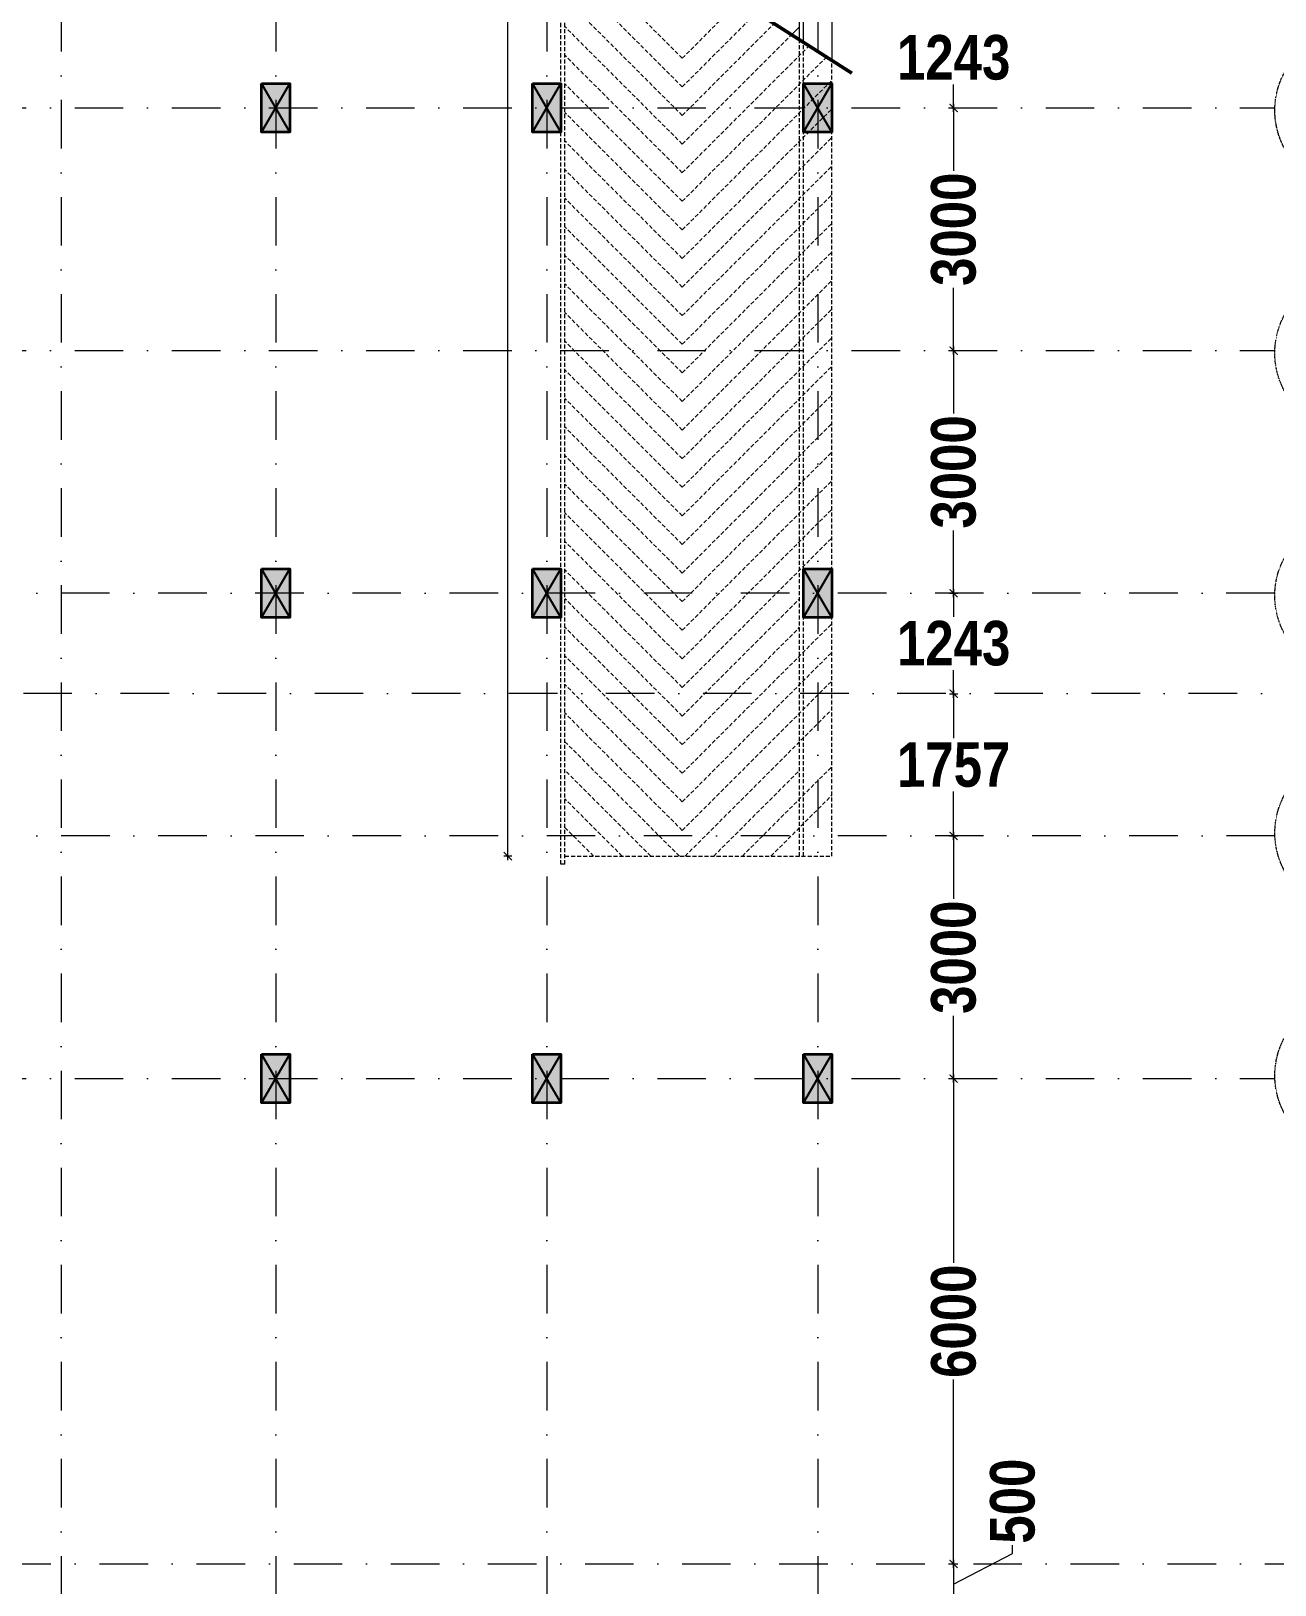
# Model space of a CAD drawing. Header units: millimetres. Extents: x -3092162 to 4513894, y -12317808 to 1849994.
# Drawn here: x -382708 to -367335, y -5865791 to -5846581 of the extents above; entities that cross this region are included whole.
import ezdxf

# ---------------------------------------------------------------- set-up
doc = ezdxf.new("R2010")
doc.units = ezdxf.units.MM
doc.header["$LTSCALE"] = 2
doc.header["$MEASUREMENT"] = 0
doc.linetypes.add('DASHDOT', pattern=[1, 0.5, -0.25, 0, -0.25])
doc.linetypes.add('DASHED2', pattern=[0.375, 0.25, -0.125])
for name, color, linetype, lineweight in [('coloumn', 10, 'Continuous', 35), ('D DIM', 250, 'Continuous', 9), ('GRID', 251, 'DASHDOT', 5), ('RAMP', 253, 'Continuous', 9), ('ST TEXT', 251, 'DASHDOT', 5)]:
    doc.layers.add(name, color=color, linetype=linetype, lineweight=lineweight)
doc.layers.add('DOT', color=7, linetype='DASHED2', lineweight=0, true_color=0x89067c)
doc.styles.add('COLOUMNN DIM', font='ARIALNB.TTF', dxfattribs={"height": 550})

# ---------------------------------------------------------------- blocks, each defined once
blk = doc.blocks.new('_ArchTick')
at = {"color": 0, "linetype": 'ByBlock', "const_width": 0.15}
blk.add_lwpolyline([(-0.5, -0.5), (0.5, 0.5)], dxfattribs=at)

msp = doc.modelspace()

# ---------------------------------------------------------------- hatches: boundary and pattern name
at = {"layer": 'coloumn', "ltscale": 100}
for points in [[(-379859.7, -5847231.2), (-379509.7, -5847231.2), (-379509.7, -5847831.2), (-379859.7, -5847831.2)], [(-376509.7, -5847231.2), (-376159.7, -5847231.2), (-376159.7, -5847831.2), (-376509.7, -5847831.2)], [(-373159.7, -5847231.2), (-372809.7, -5847231.2), (-372809.7, -5847831.2), (-373159.7, -5847831.2)], [(-379859.7, -5853231.2), (-379509.7, -5853231.2), (-379509.7, -5853831.2), (-379859.7, -5853831.2)], [(-376509.7, -5853231.2), (-376159.7, -5853231.2), (-376159.7, -5853831.2), (-376509.7, -5853831.2)], [(-373159.7, -5853231.2), (-372809.7, -5853231.2), (-372809.7, -5853831.2), (-373159.7, -5853831.2)], [(-379859.7, -5859231.2), (-379509.7, -5859231.2), (-379509.7, -5859831.2), (-379859.7, -5859831.2)], [(-376509.7, -5859231.2), (-376159.7, -5859231.2), (-376159.7, -5859831.2), (-376509.7, -5859831.2)], [(-373159.7, -5859231.2), (-372809.7, -5859231.2), (-372809.7, -5859831.2), (-373159.7, -5859831.2)]]:
    msp.add_hatch(color=256, dxfattribs=at).paths.add_polyline_path(points)

# ---------------------------------------------------------------- linework, layer by layer
at = {"layer": 'coloumn', "lineweight": 25, "ltscale": 100}
for p, q in [((-379509.7, -5847831.2), (-379859.7, -5847231.2)), ((-379859.7, -5847831.2), (-379509.7, -5847231.2)), ((-376159.7, -5847831.2), (-376509.7, -5847231.2)), ((-376509.7, -5847831.2), (-376159.7, -5847231.2)), ((-372809.7, -5847831.2), (-373159.7, -5847231.2)), ((-373159.7, -5847831.2), (-372809.7, -5847231.2)), ((-379509.7, -5853831.2), (-379859.7, -5853231.2)), ((-379859.7, -5853831.2), (-379509.7, -5853231.2)), ((-376159.7, -5853831.2), (-376509.7, -5853231.2)), ((-376509.7, -5853831.2), (-376159.7, -5853231.2)), ((-372809.7, -5853831.2), (-373159.7, -5853231.2)), ((-373159.7, -5853831.2), (-372809.7, -5853231.2)), ((-379509.7, -5859831.2), (-379859.7, -5859231.2)), ((-379859.7, -5859831.2), (-379509.7, -5859231.2)), ((-376159.7, -5859831.2), (-376509.7, -5859231.2)), ((-376509.7, -5859831.2), (-376159.7, -5859231.2)), ((-372809.7, -5859831.2), (-373159.7, -5859231.2)), ((-373159.7, -5859831.2), (-372809.7, -5859231.2))]:
    msp.add_line(p, q, dxfattribs=at)
at = {"layer": 'coloumn', "ltscale": 100}
for points in [[(-379859.7, -5847231.2), (-379509.7, -5847231.2), (-379509.7, -5847831.2), (-379859.7, -5847831.2)], [(-376509.7, -5847231.2), (-376159.7, -5847231.2), (-376159.7, -5847831.2), (-376509.7, -5847831.2)], [(-373159.7, -5847231.2), (-372809.7, -5847231.2), (-372809.7, -5847831.2), (-373159.7, -5847831.2)], [(-379859.7, -5853231.2), (-379509.7, -5853231.2), (-379509.7, -5853831.2), (-379859.7, -5853831.2)], [(-376509.7, -5853231.2), (-376159.7, -5853231.2), (-376159.7, -5853831.2), (-376509.7, -5853831.2)], [(-373159.7, -5853231.2), (-372809.7, -5853231.2), (-372809.7, -5853831.2), (-373159.7, -5853831.2)], [(-379859.7, -5859231.2), (-379509.7, -5859231.2), (-379509.7, -5859831.2), (-379859.7, -5859831.2)], [(-376509.7, -5859231.2), (-376159.7, -5859231.2), (-376159.7, -5859831.2), (-376509.7, -5859831.2)], [(-373159.7, -5859231.2), (-372809.7, -5859231.2), (-372809.7, -5859831.2), (-373159.7, -5859831.2)]]:
    msp.add_lwpolyline(points, close=True, dxfattribs=at)
at = {"layer": 'D DIM', "ltscale": 100}
for p, q in [((-376814, -5856831.2), (-376814, -5846343.8)), ((-371305, -5847581.2), (-371305, -5847240.5)), ((-371305, -5847481.2), (-371305, -5848307.6)), ((-371355, -5847531.2), (-371255, -5847531.2)), ((-371355, -5847531.2), (-371255, -5847531.2)), ((-371305, -5850581.2), (-371305, -5849754.8)), ((-371355, -5850531.2), (-371255, -5850531.2)), ((-371355, -5850531.2), (-371255, -5850531.2)), ((-371305, -5850481.2), (-371305, -5851307.6)), ((-371305, -5853581.2), (-371305, -5852754.8)), ((-371355, -5853531.2), (-371255, -5853531.2)), ((-371355, -5853531.2), (-371255, -5853531.2)), ((-371305, -5853481.2), (-371305, -5853821.9)), ((-371305, -5854823.8), (-371305, -5854483.1)), ((-371355, -5854773.8), (-371255, -5854773.8)), ((-371355, -5854773.8), (-371255, -5854773.8)), ((-371305, -5854723.8), (-371305, -5855321.9)), ((-371305, -5856581.2), (-371305, -5855983.1)), ((-371355, -5856531.2), (-371255, -5856531.2)), ((-371355, -5856531.2), (-371255, -5856531.2)), ((-371305, -5856481.2), (-371305, -5857307.6)), ((-376764, -5856781.2), (-376864, -5856781.2)), ((-371305, -5859581.2), (-371305, -5858754.8)), ((-371355, -5859531.2), (-371255, -5859531.2)), ((-371355, -5859531.2), (-371255, -5859531.2)), ((-371305, -5859481.2), (-371305, -5861809.1)), ((-371305, -5865581.2), (-371305, -5863253.3)), ((-370576.2, -5865401.7), (-370576.2, -5865301.7)), ((-371355, -5865531.2), (-371255, -5865531.2)), ((-371355, -5865531.2), (-371255, -5865531.2)), ((-371305, -5865781.2), (-370576.2, -5865401.7)), ((-371305, -5865481.2), (-371305, -5866081.2))]:
    msp.add_line(p, q, dxfattribs=at)
at = {"layer": 'DOT', "ltscale": 100}
for p, q in [((-376159.3, -5856881.2), (-376159.3, -5844802.8)), ((-376109.3, -5856881.2), (-376109.3, -5844834.7)), ((-374659.3, -5846917.5), (-376109.3, -5845467.5)), ((-374659.3, -5847271), (-376109.3, -5845821)), ((-374659.3, -5847624.6), (-376109.3, -5846174.6)), ((-374659.3, -5846917.2), (-373954, -5846211.9)), ((-374659.3, -5847270.8), (-373738.1, -5846349.6)), ((-374659.3, -5847978.2), (-376109.3, -5846528.2)), ((-374659.3, -5847624.3), (-373522.4, -5846487.4)), ((-374659.3, -5847977.9), (-373306.6, -5846625.2)), ((-373209.3, -5856781.2), (-373209.3, -5846687.4)), ((-373159.3, -5856781.2), (-373159.3, -5846719.3)), ((-374659.3, -5848331.7), (-376109.3, -5846881.7)), ((-374659.3, -5848331.4), (-373090.9, -5846763)), ((-374659.3, -5848685), (-372875.2, -5846900.8)), ((-372809.3, -5856781.2), (-372809.3, -5846942.9)), ((-374659.3, -5848685.3), (-376109.3, -5847235.3)), ((-374659.3, -5849038.5), (-372809.3, -5847188.5)), ((-374659.3, -5849038.8), (-376109.3, -5847588.8)), ((-374659.3, -5849392.1), (-372809.3, -5847542.1)), ((-374659.3, -5849745.6), (-372809.3, -5847895.6)), ((-374659.3, -5849392.4), (-376109.3, -5847942.4)), ((-374659.3, -5850099.2), (-372809.3, -5848249.2)), ((-374659.3, -5849745.9), (-376109.3, -5848295.9)), ((-374659.3, -5850099.5), (-376109.3, -5848649.5)), ((-374659.3, -5850452.8), (-372809.3, -5848602.8)), ((-374659.3, -5850453), (-376109.3, -5849003)), ((-374659.3, -5850806.3), (-372809.3, -5848956.3)), ((-374659.3, -5850806.6), (-376109.3, -5849356.6)), ((-374659.3, -5851159.9), (-372809.3, -5849309.9)), ((-374659.3, -5851160.1), (-376109.3, -5849710.1)), ((-374659.3, -5851513.4), (-372809.3, -5849663.4)), ((-374659.3, -5851513.7), (-376109.3, -5850063.7)), ((-374659.3, -5851867), (-372809.3, -5850017)), ((-374659.3, -5852220.5), (-372809.3, -5850370.5)), ((-374659.3, -5851867.2), (-376109.3, -5850417.2)), ((-374659.3, -5852220.8), (-376109.3, -5850770.8)), ((-374659.3, -5852574.1), (-372809.3, -5850724.1)), ((-374659.3, -5852574.3), (-376109.3, -5851124.3)), ((-374659.3, -5852927.6), (-372809.3, -5851077.6)), ((-374659.3, -5852927.9), (-376109.3, -5851477.9)), ((-374659.3, -5853281.2), (-372809.3, -5851431.2)), ((-374659.3, -5853281.5), (-376109.3, -5851831.5)), ((-374659.3, -5853634.7), (-372809.3, -5851784.7)), ((-374659.3, -5853635), (-376109.3, -5852185)), ((-374659.3, -5853988.3), (-372809.3, -5852138.3)), ((-374659.3, -5854341.8), (-372809.3, -5852491.8)), ((-374659.3, -5853988.6), (-376109.3, -5852538.6)), ((-374659.3, -5854342.1), (-376109.3, -5852892.1)), ((-374659.3, -5854695.4), (-372809.3, -5852845.4)), ((-374659.3, -5854695.7), (-376109.3, -5853245.7)), ((-374659.3, -5855049.2), (-376109.3, -5853599.2)), ((-374659.3, -5855048.9), (-373209.3, -5853598.9)), ((-374659.3, -5855402.8), (-376109.3, -5853952.8)), ((-374659.3, -5855756.1), (-372809.3, -5853906.1)), ((-374659.3, -5855402.5), (-373209.3, -5853952.5)), ((-374659.3, -5855756.3), (-376109.3, -5854306.3)), ((-374659.3, -5856109.6), (-372809.3, -5854259.6)), ((-374659.3, -5856463.2), (-372809.3, -5854613.2)), ((-374659.3, -5856109.9), (-376109.3, -5854659.9)), ((-374623.8, -5856781.2), (-372809.3, -5854966.7)), ((-374659.3, -5856463.4), (-376109.3, -5855013.4)), ((-374695.1, -5856781.2), (-376109.3, -5855367)), ((-375048.7, -5856781.2), (-376109.3, -5855720.5)), ((-374270.3, -5856781.2), (-373209.3, -5855720.3)), ((-373916.7, -5856781.2), (-372809.3, -5855673.8)), ((-375402.2, -5856781.2), (-376109.3, -5856074.1)), ((-373563.1, -5856781.2), (-372809.3, -5856027.4)), ((-375755.8, -5856781.2), (-376109.3, -5856427.6)), ((-376109.3, -5856881.2), (-376159.3, -5856881.2)), ((-376109.3, -5856781.2), (-372809.3, -5856781.2))]:
    msp.add_line(p, q, dxfattribs=at)
at = {"layer": 'GRID', "color": 5, "ltscale": 600}
for p, q in [((-382334.3, -5807829.3), (-382334.3, -5892623.2)), ((-379684.3, -5807829.3), (-379684.3, -5892623.2)), ((-376334.3, -5807829.3), (-376334.3, -5892623.2)), ((-372984.3, -5807829.3), (-372984.3, -5892623.2))]:
    msp.add_line(p, q, dxfattribs=at)
at = {"layer": 'GRID', "color": 6, "ltscale": 600}
for p, q in [((-460174.2, -5847531.2), (-367334.7, -5847531.2)), ((-460174.2, -5850531.2), (-367334.7, -5850531.2)), ((-367335.2, -5853531.2), (-460174.2, -5853531.2)), ((-365401.2, -5854770.2), (-462108.1, -5854773.8)), ((-367334.5, -5856531.2), (-460174.2, -5856531.2)), ((-460174.2, -5859531.2), (-367334.7, -5859531.2)), ((-461068.5, -5865531.2), (-366441.1, -5865531.2))]:
    msp.add_line(p, q, dxfattribs=at)
at = {"layer": 'RAMP', "ltscale": 100}
for p, q in [((-373209.3, -5846687.4), (-373209.3, -5835206.2)), ((-373159.3, -5846719.3), (-373159.3, -5835206.2)), ((-372809.3, -5835856.2), (-372809.3, -5846942.9)), ((-373306.6, -5846625.2), (-373209.3, -5846527.9))]:
    msp.add_line(p, q, dxfattribs=at)
at = {"layer": 'RAMP', "lineweight": 50, "ltscale": 100}
msp.add_line((-374451.2, -5845894), (-372564.1, -5847099.6), dxfattribs=at)
at = {"layer": 'ST TEXT', "ltscale": 0.1}
for centre in [(-366356.8, -5847561.5), (-366357.3, -5850561.5), (-366357.3, -5853561.5), (-366356.8, -5856494.3), (-366356.8, -5859494.3)]:
    msp.add_circle(centre, 978.4, dxfattribs=at)

# ---------------------------------------------------------------- block references
at = {"layer": 'D DIM', "ltscale": 100, "xscale": 100, "yscale": 100, "zscale": 100}
for p, rotation in [((-371305, -5847531.2), 90), ((-371305, -5847531.2), 270), ((-371305, -5850531.2), 90), ((-371305, -5850531.2), 270), ((-371305, -5853531.2), 90), ((-371305, -5853531.2), 270), ((-371305, -5854773.8), 270), ((-371305, -5854773.8), 90), ((-371305, -5856531.2), 90), ((-371305, -5856531.2), 270), ((-376814, -5856781.2), 270), ((-371305, -5859531.2), 90), ((-371305, -5859531.2), 270), ((-371305, -5865531.2), 90), ((-371305, -5865531.2), 270)]:
    msp.add_blockref('_ArchTick', p, dxfattribs=dict(at, rotation=rotation))

# ---------------------------------------------------------------- texts
at = {"layer": 'D DIM', "ltscale": 100, "char_height": 550, "attachment_point": 5, "style": 'COLOUMNN DIM'}
for s, insert, rotation in [('\\A1;1243', (-371305, -5846909.9), 0.1), ('\\A1;3000', (-371305, -5849031.2), 90), ('\\A1;3000', (-371305, -5852031.2), 90), ('\\A1;1243', (-371305, -5854152.5), 0.1), ('\\A1;1757', (-371305, -5855652.5), 0.1), ('\\A1;3000', (-371305, -5858031.2), 90), ('\\A1;6000', (-371305, -5862531.2), 90), ('\\A1;500', (-370576.2, -5864755.5), 90)]:
    msp.add_mtext(s, dxfattribs=dict(at, insert=insert, rotation=rotation))

doc.saveas('drawing.dxf')
